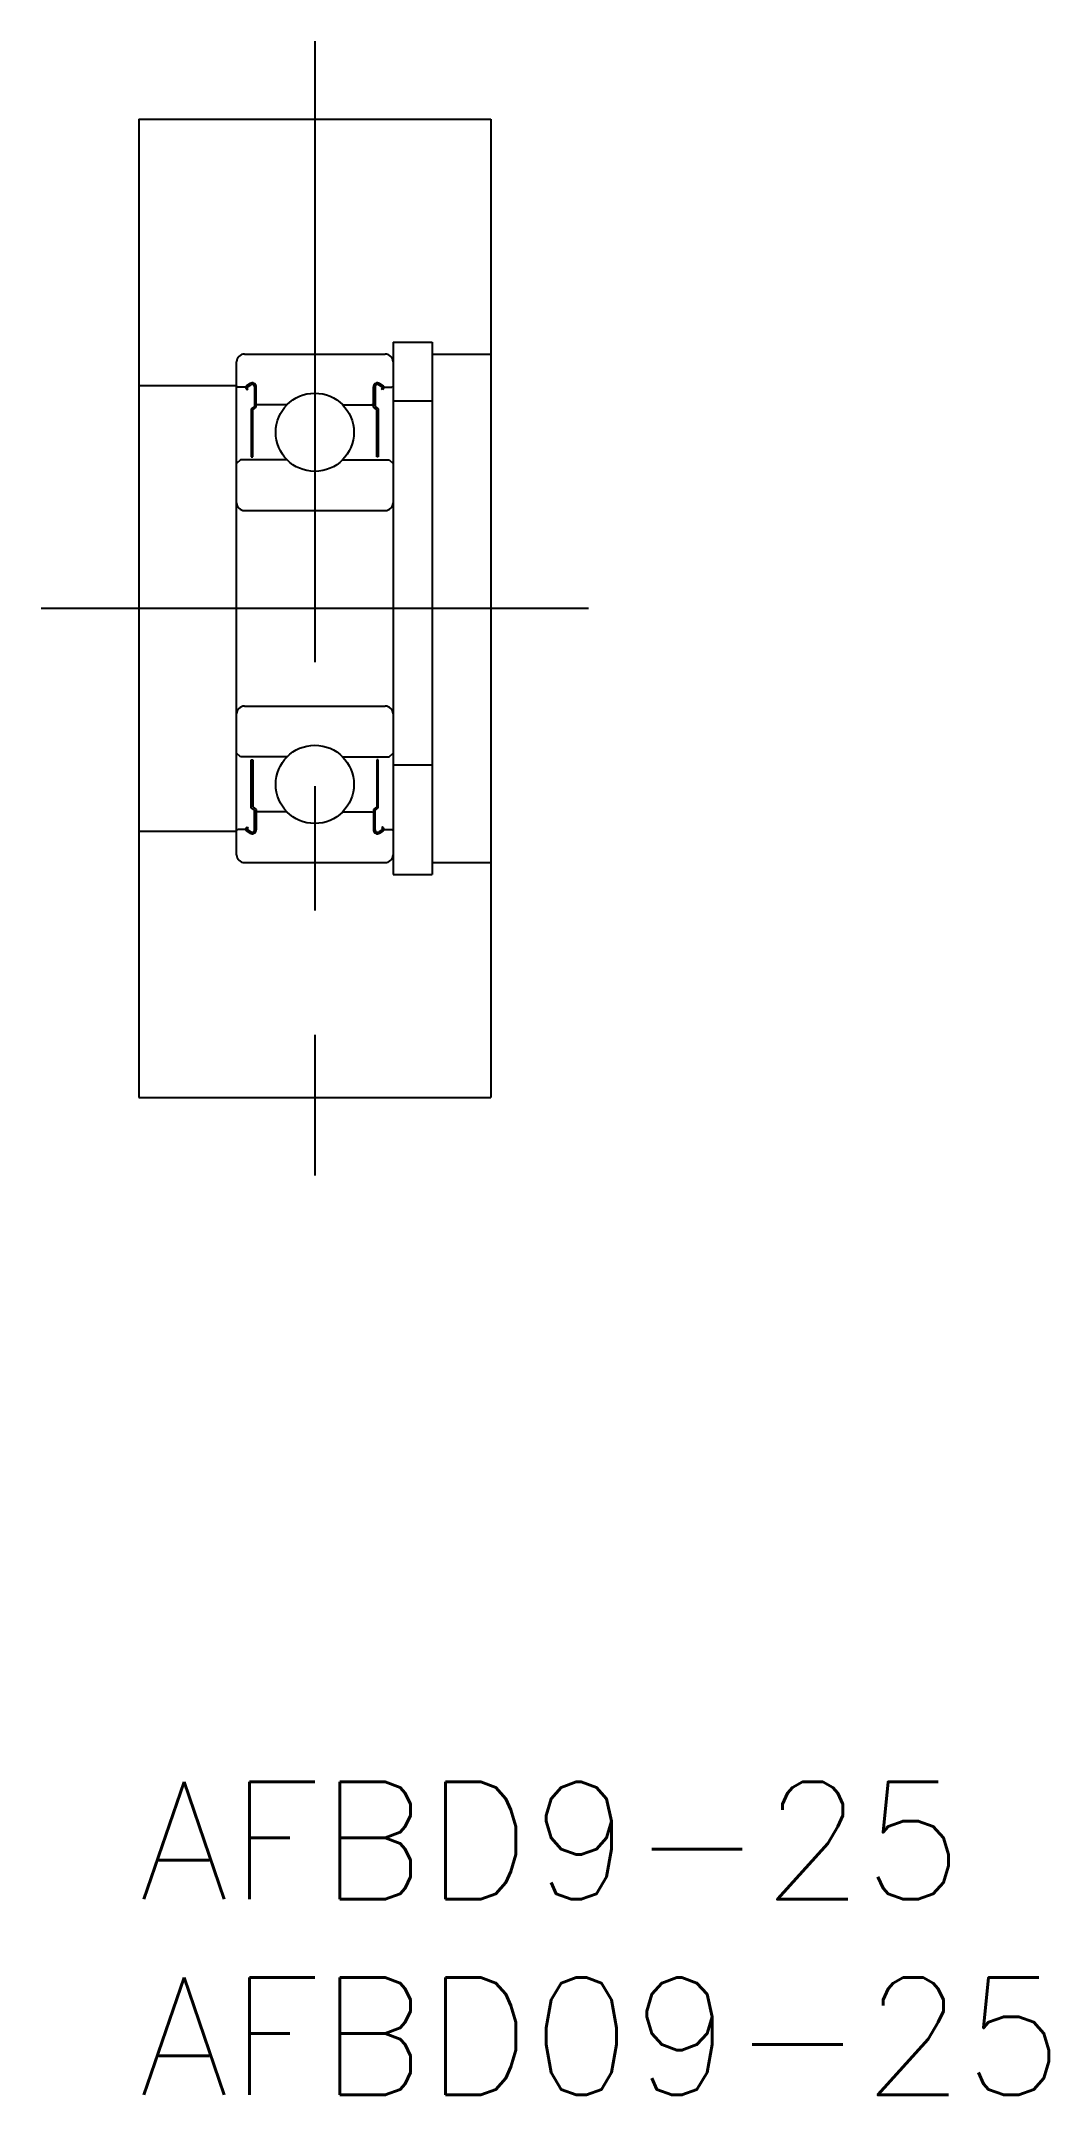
# Model space of a CAD drawing. Extents: x -2.5 to 23.3, y -8 to 44.5.
import ezdxf
from ezdxf.enums import TextEntityAlignment as Align

# ---------------------------------------------------------------- set-up
doc = ezdxf.new("R2010")
doc.units = 0
doc.header["$LTSCALE"] = 0.5
doc.linetypes.add('CENTER', pattern=[50.8, 31.75, -6.35, 6.35, -6.35])
doc.layers.get('0').update_dxf_attribs({"linetype": 'CONTINUOUS'})
doc.layers.add('CENTER', color=1, linetype='CENTER')
doc.styles.get("Standard").update_dxf_attribs({"font": 'txt.shx', "height": 3, "bigfont": 'bigfont.shx'})

msp = doc.modelspace()

# ---------------------------------------------------------------- linework, layer by layer
at = {"color": 7, "linetype": 'CONTINUOUS'}
for p, q in [((0, 42.5), (0, 17.5)), ((0, 42.5), (9, 42.5)), ((9, 42.5), (9, 17.5)), ((6.5, 36.8), (6.5, 23.2)), ((6.5, 36.8), (7.5, 36.8)), ((7.5, 36.8), (7.5, 23.2)), ((2.5, 23.7), (2.5, 36.3)), ((2.7, 36.5), (6.3, 36.5)), ((7.5, 36.5), (9, 36.5)), ((2.845, 35.746), (2.752, 35.684)), ((2.774, 35.651), (2.867, 35.713)), ((6.226, 35.651), (6.133, 35.713)), ((6.155, 35.746), (6.248, 35.684)), ((0, 35.7), (2.5, 35.7)), ((2.5, 35.68), (2.53, 35.65)), ((2.73, 35.65), (2.53, 35.65)), ((2.745, 35.607), (2.77, 35.582)), ((2.77, 35.582), (2.798, 35.611)), ((2.798, 35.611), (2.773, 35.636)), ((2.96, 35.663), (2.96, 35.16)), ((3, 35.14), (3, 35.663)), ((3.03, 35.2), (3, 35.23)), ((3.786, 35.2), (3.03, 35.2)), ((5.214, 35.2), (5.97, 35.2)), ((5.97, 35.2), (6, 35.23)), ((6, 35.14), (6, 35.663)), ((6.04, 35.663), (6.04, 35.16)), ((6.202, 35.611), (6.227, 35.636)), ((6.23, 35.582), (6.202, 35.611)), ((6.255, 35.607), (6.23, 35.582)), ((6.27, 35.65), (6.47, 35.65)), ((6.5, 35.68), (6.47, 35.65)), ((6.5, 35.3), (7.5, 35.3)), ((2.96, 35.16), (2.876, 35.098)), ((2.876, 35.098), (2.876, 33.872)), ((2.916, 35.078), (3, 35.14)), ((2.916, 33.872), (2.916, 35.078)), ((6.084, 35.078), (6, 35.14)), ((6.04, 35.16), (6.124, 35.098)), ((6.084, 33.872), (6.084, 35.078)), ((6.124, 35.098), (6.124, 33.872)), ((2.6, 33.8), (2.5, 33.7)), ((3.786, 33.8), (2.6, 33.8)), ((2.876, 33.872), (2.916, 33.872)), ((5.214, 33.8), (6.4, 33.8)), ((6.124, 33.872), (6.084, 33.872)), ((6.4, 33.8), (6.5, 33.7)), ((2.7, 32.5), (6.3, 32.5)), ((2.7, 27.5), (6.3, 27.5)), ((2.6, 26.2), (2.5, 26.3)), ((6.4, 26.2), (6.5, 26.3)), ((3.786, 26.2), (2.6, 26.2)), ((2.876, 24.902), (2.876, 26.128)), ((2.876, 26.128), (2.916, 26.128)), ((2.916, 26.128), (2.916, 24.922)), ((5.214, 26.2), (6.4, 26.2)), ((6.124, 26.128), (6.084, 26.128)), ((6.084, 26.128), (6.084, 24.922)), ((6.124, 24.902), (6.124, 26.128)), ((6.5, 26), (7.5, 26)), ((2.96, 24.84), (2.876, 24.902)), ((2.916, 24.922), (3, 24.86)), ((2.96, 24.337), (2.96, 24.84)), ((3, 24.86), (3, 24.337)), ((3.03, 24.8), (3, 24.77)), ((3.786, 24.8), (3.03, 24.8)), ((5.214, 24.8), (5.97, 24.8)), ((5.97, 24.8), (6, 24.77)), ((6.084, 24.922), (6, 24.86)), ((6, 24.86), (6, 24.337)), ((6.04, 24.84), (6.124, 24.902)), ((6.04, 24.337), (6.04, 24.84)), ((0, 24.3), (2.5, 24.3)), ((2.5, 24.32), (2.53, 24.35)), ((2.73, 24.35), (2.53, 24.35)), ((2.745, 24.393), (2.77, 24.418)), ((2.845, 24.254), (2.752, 24.316)), ((2.77, 24.418), (2.798, 24.389)), ((2.798, 24.389), (2.773, 24.364)), ((2.774, 24.349), (2.867, 24.287)), ((6.226, 24.349), (6.133, 24.287)), ((6.155, 24.254), (6.248, 24.316)), ((6.23, 24.418), (6.202, 24.389)), ((6.202, 24.389), (6.227, 24.364)), ((6.255, 24.393), (6.23, 24.418)), ((6.27, 24.35), (6.47, 24.35)), ((6.5, 24.32), (6.47, 24.35)), ((2.7, 23.5), (6.3, 23.5)), ((6.5, 23.2), (7.5, 23.2)), ((7.5, 23.5), (9, 23.5)), ((0, 17.5), (9, 17.5))]:
    msp.add_line(p, q, dxfattribs=at)
for centre in [(4.5, 34.5), (4.5, 25.5)]:
    msp.add_circle(centre, 1, dxfattribs=at)
for centre, radius, start, end in [((2.7, 36.3), 0.2, 90, 180), ((6.3, 36.3), 0.2, 360, 90), ((2.9, 35.663), 0.1, 359.9979, 123.5192), ((2.9, 35.663), 0.06, 359.9989, 123.5202), ((6.1, 35.663), 0.1, 56.4808, 180.0021), ((6.1, 35.663), 0.06, 56.4798, 180.0011), ((2.78, 35.643), 0.05, 123.5208, 226.0613), ((2.78, 35.643), 0.01, 123.5611, 226.1016), ((6.22, 35.643), 0.01, 313.8984, 56.4389), ((6.22, 35.643), 0.05, 313.9387, 56.4792), ((2.7, 32.7), 0.2, 180, 270), ((6.3, 32.7), 0.2, 270, 360), ((2.7, 27.3), 0.2, 90, 180), ((6.3, 27.3), 0.2, 0, 90), ((2.78, 24.357), 0.05, 133.9387, 236.4792), ((2.78, 24.357), 0.01, 133.8984, 236.4389), ((2.9, 24.337), 0.1, 236.4808, 0.0021), ((2.9, 24.337), 0.06, 236.4798, 0.0011), ((6.1, 24.337), 0.1, 179.9979, 303.5192), ((6.1, 24.337), 0.06, 179.9989, 303.5202), ((6.22, 24.357), 0.01, 303.5611, 46.1016), ((6.22, 24.357), 0.05, 303.5208, 46.0613), ((2.7, 23.7), 0.2, 180, 270), ((6.3, 23.7), 0.2, 270, 0)]:
    msp.add_arc(centre, radius, start, end, dxfattribs=at)
at = {"layer": 'CENTER', "color": 1, "linetype": 'CENTER'}
for p, q in [((4.5, 44.5), (4.5, 15.5)), ((-2.5, 30), (11.5, 30))]:
    msp.add_line(p, q, dxfattribs=at)

# ---------------------------------------------------------------- texts
at = {"color": 7, "linetype": 'CONTINUOUS'}
for s, p in [('AFBD9-25', (0, 0)), ('AFBD09-25', (0, -5))]:
    msp.add_text(s, height=3, dxfattribs=at).set_placement(p, align=Align.TOP_LEFT)

doc.saveas('drawing.dxf')
